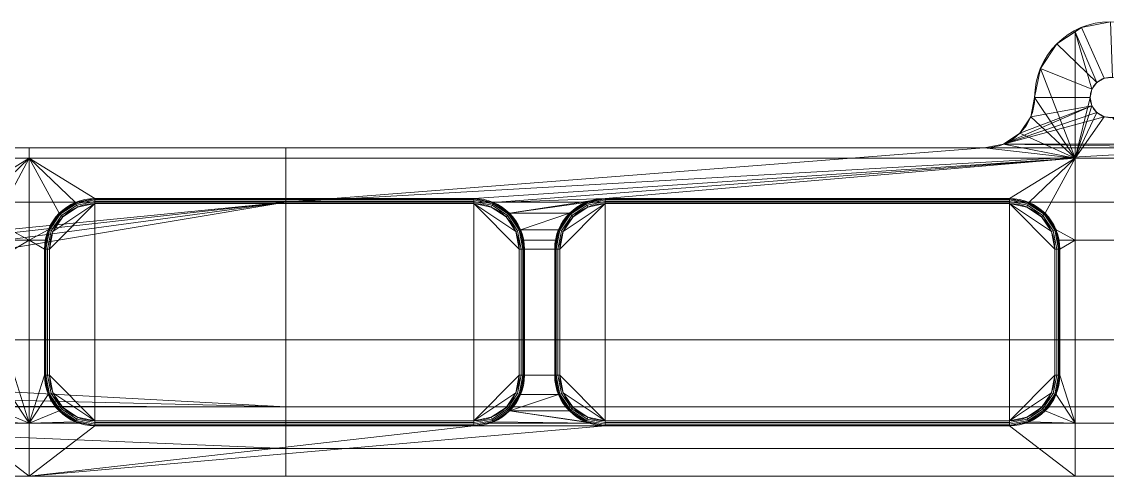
# Model space of a CAD drawing. Header units: millimetres. Extents: x 0 to 1550, y -55 to 90.
# Drawn here: x 559.5 to 774.4, y 0 to 90 of the extents above; entities that cross this region are included whole.
import ezdxf

# ---------------------------------------------------------------- set-up
doc = ezdxf.new("R2010")
doc.units = ezdxf.units.MM
doc.layers.add('1', color=7, linetype='Continuous', true_color=0xffffff)

# ---------------------------------------------------------------- blocks, each defined once
blk = doc.blocks.new('UG_SURFACE_001')
at = {"layer": '1', "color": 252, "linetype": 'Continuous', "lineweight": 18}
for points in [[(773.763955, 78.804225), (772.323489, 77.972576), (764.393389, 85.606605), (769.259751, 88.858195)], [(769.259751, 88.858195), (764.393389, 85.606605), (764.393389, 85.606605, 25), (768.000007, 88.016458, 25)], [(768.000007, 88.016458, 25), (769.259751, 88.858195, 25), (769.259751, 88.858195)], [(769.259751, 88.858195, 25), (768.000007, 88.016458, 25), (772.323489, 77.972576, 25), (773.763955, 78.804225, 25)], [(775.418103, 78.978084), (773.763955, 78.804225), (769.259751, 88.858195), (774.999976, 90.000004)], [(774.999976, 90.000004, 25), (774.999976, 90.000004), (769.259751, 88.858195), (769.259751, 88.858195, 25)], [(774.999976, 90.000004, 25), (769.259751, 88.858195, 25), (773.763955, 78.804225, 25), (775.418103, 78.978084, 25)], [(768.000007, 63.000001, 25), (768.000007, 88.016458, 25), (764.393389, 85.606605, 25), (761.141837, 80.740251, 25)], [(771.000028, 75.000003, 25), (771.345794, 76.626949, 25), (768.000007, 88.016458, 25), (768.000007, 63.000001, 25)], [(771.345794, 76.626949, 25), (772.323489, 77.972576, 25), (768.000007, 88.016458, 25)], [(761.141837, 80.740251), (764.393389, 85.606605), (772.323489, 77.972576), (771.345794, 76.626949)], [(764.393389, 85.606605, 25), (764.393389, 85.606605), (761.141837, 80.740251), (761.141837, 80.740251, 25)], [(771.345794, 76.626949), (771.000028, 75.000003), (759.99999, 75.000003), (761.141837, 80.740251)], [(761.141837, 80.740251, 25), (761.141837, 80.740251), (759.99999, 75.000003), (759.99999, 75.000003, 25)], [(761.141837, 80.740251, 25), (759.99999, 75.000003, 25), (768.000007, 63.000001, 25)], [(772.323489, 77.972576), (772.323489, 77.972576, 25), (771.345794, 76.626949, 25), (771.345794, 76.626949)], [(773.763955, 78.804225), (773.763955, 78.804225, 25), (772.323489, 77.972576, 25), (772.323489, 77.972576)], [(775.418103, 78.978084), (775.418103, 78.978084, 25), (773.763955, 78.804225, 25), (773.763955, 78.804225)], [(771.345794, 76.626949), (771.345794, 76.626949, 25), (771.000028, 75.000003, 25), (771.000028, 75.000003)], [(771.345794, 73.373057), (753.826857, 65.761201), (757.071078, 67.928933)], [(771.345794, 73.373057), (772.323489, 72.027422), (753.826857, 65.761201)], [(771.345794, 73.373057), (757.071078, 67.928933), (759.23878, 71.173169)], [(759.23878, 71.173169), (759.99999, 75.000003), (771.000028, 75.000003), (771.345794, 73.373057)], [(759.23878, 71.173169), (759.23878, 71.173169, 25), (759.99999, 75.000003, 25), (759.99999, 75.000003)], [(759.99999, 75.000003, 25), (759.23878, 71.173169, 25), (768.000007, 63.000001, 25)], [(768.000007, 63.000001, 25), (771.345794, 73.373057, 25), (771.000028, 75.000003, 25)], [(768.000007, 63.000001, 25), (772.323489, 72.027422, 25), (771.345794, 73.373057, 25)], [(771.000028, 75.000003), (771.000028, 75.000003, 25), (771.345794, 73.373057, 25), (771.345794, 73.373057)], [(771.345794, 73.373057), (771.345794, 73.373057, 25), (772.323489, 72.027422, 25), (772.323489, 72.027422)], [(753.826857, 65.761201), (772.323489, 72.027422), (773.763955, 71.195774)], [(753.826857, 65.761201), (773.763955, 71.195774), (775.418103, 71.021914), (796.173155, 65.761201)], [(757.071078, 67.928933), (757.071078, 67.928933, 25), (759.23878, 71.173169, 25), (759.23878, 71.173169)], [(759.23878, 71.173169, 25), (757.071078, 67.928933, 25), (768.000007, 63.000001, 25)], [(773.763955, 71.195774, 25), (772.323489, 72.027422, 25), (768.000007, 63.000001, 25)], [(775.418103, 71.021914, 25), (773.763955, 71.195774, 25), (768.000007, 63.000001, 25), (782.000005, 63.000001, 25)], [(772.323489, 72.027422), (772.323489, 72.027422, 25), (773.763955, 71.195774, 25), (773.763955, 71.195774)], [(773.763955, 71.195774), (773.763955, 71.195774, 25), (775.418103, 71.021914, 25), (775.418103, 71.021914)], [(753.826857, 65.761201), (753.826857, 65.761201, 25), (757.071078, 67.928933, 25), (757.071078, 67.928933)], [(768.000007, 63.000001, 25), (757.071078, 67.928933, 25), (753.826857, 65.761201, 25)], [(611.750007, 64.999998), (611.750007, 54.249998), (358.249992, 54.249998), (358.249992, 64.999998)], [(611.750007, 64.999998), (358.249992, 64.999998), (456.750005, 64.999998, 25), (560.99999, 64.999998, 25)], [(456.750005, 64.999998, 25), (456.750005, 63.000001, 25), (560.99999, 63.000001, 25), (560.99999, 64.999998, 25)], [(560.99999, 64.999998, 25), (750, 64.999998, 25), (750, 64.999998), (611.750007, 64.999998)], [(750, 64.999998, 25), (560.99999, 64.999998, 25), (560.99999, 63.000001, 25), (768.000007, 63.000001, 25)], [(611.750007, 54.249998), (611.750007, 64.999998), (750, 64.999998)], [(750, 64.999998), (800.000012, 64.999998), (611.750007, 54.249998)], [(800.000012, 64.999998), (938.250005, 64.999998), (938.250005, 54.249998), (611.750007, 54.249998)], [(800.000012, 64.999998), (750, 64.999998), (753.826857, 65.761201)], [(750, 64.999998), (750, 64.999998, 25), (753.826857, 65.761201, 25), (753.826857, 65.761201)], [(768.000007, 63.000001, 25), (753.826857, 65.761201, 25), (750, 64.999998, 25)], [(796.173155, 65.761201), (800.000012, 64.999998), (753.826857, 65.761201)], [(469.999999, 55, 25), (547.999978, 55, 25), (560.99999, 63.000001, 25), (456.750005, 63.000001, 25)], [(547.999978, 55, 25), (551.826835, 54.238796, 25), (560.99999, 63.000001, 25)], [(551.826835, 54.238796, 25), (555.071056, 52.071068, 25), (560.99999, 63.000001, 25)], [(560.99999, 46.750002, 25), (560.99999, 63.000001, 25), (555.071056, 52.071068, 25), (557.238817, 48.826836, 25)], [(768.000007, 63.000001, 25), (560.99999, 63.000001, 25), (574.000001, 55, 25), (648.999989, 55, 25)], [(560.99999, 63.000001, 25), (570.173144, 54.238796, 25), (574.000001, 55, 25)], [(560.99999, 63.000001, 25), (566.928923, 52.071068, 25), (570.173144, 54.238796, 25)], [(564.761221, 48.826836, 25), (566.928923, 52.071068, 25), (560.99999, 63.000001, 25), (560.99999, 46.750002, 25)], [(648.999989, 55, 25), (652.826846, 54.238796, 25), (768.000007, 63.000001, 25)], [(768.000007, 63.000001, 25), (652.826846, 54.238796, 25), (675.000012, 55, 25)], [(675.000012, 55, 25), (754.999995, 55, 25), (768.000007, 63.000001, 25)], [(754.999995, 55, 25), (758.826852, 54.238796, 25), (768.000007, 63.000001, 25)], [(758.826852, 54.238796, 25), (762.071073, 52.071068, 25), (768.000007, 63.000001, 25)], [(768.000007, 46.750002, 25), (768.000007, 63.000001, 25), (762.071073, 52.071068, 25), (764.238775, 48.826836, 25)], [(782.000005, 63.000001, 25), (768.000007, 63.000001, 25), (768.000007, 46.750002, 25), (782.000005, 46.750002, 25)], [(358.249992, 54.249998), (611.750007, 54.249998), (441.306591, 37.431523)], [(446.249992, 35.825316), (441.306591, 37.431523), (611.750007, 54.249998)], [(611.750007, 54.249998), (450.1127, 32.347314), (446.249992, 35.825316)], [(611.750007, 54.249998), (452.226847, 27.598897), (450.1127, 32.347314)], [(611.750007, 54.249998), (611.750007, 27.000001), (452.226847, 27.000001), (452.226847, 27.598897)], [(574.000001, 11, 15), (574.000001, 54.000001, 15), (564.999998, 45.000002, 15), (564.999998, 20, 15)], [(565.685093, 48.444152, 15), (564.999998, 45.000002, 15), (574.000001, 54.000001, 15)], [(574.000001, 54.000001, 15), (570.555866, 53.314917, 15), (567.636013, 51.36396, 15), (565.685093, 48.444152, 15)], [(566.928923, 52.071068, 25), (566.928923, 52.071068, 16.000001), (570.173144, 54.238796, 16.000001), (570.173144, 54.238796, 25)], [(570.173144, 54.238796, 16.000001), (566.928923, 52.071068, 16.000001), (566.982746, 52.017242, 15.617317), (570.202291, 54.16847, 15.617317)], [(570.202291, 54.16847, 15.617317), (566.982746, 52.017242, 15.617317), (567.136049, 51.863961, 15.292893), (570.285261, 53.968199, 15.292893)], [(570.285261, 53.968199, 15.292893), (567.136049, 51.863961, 15.292893), (567.365468, 51.634558, 15.07612), (570.409417, 53.668469, 15.07612)], [(570.173144, 54.238796, 25), (570.173144, 54.238796, 16.000001), (574.000001, 55, 16.000001), (574.000001, 55, 25)], [(574.000001, 55, 16.000001), (570.173144, 54.238796, 16.000001), (570.202291, 54.16847, 15.617317), (574.000001, 54.923881, 15.617317)], [(574.000001, 54.923881, 15.617317), (570.202291, 54.16847, 15.617317), (570.285261, 53.968199, 15.292893), (574.000001, 54.707106, 15.292893)], [(574.000001, 54.707106, 15.292893), (570.285261, 53.968199, 15.292893), (570.409417, 53.668469, 15.07612), (574.000001, 54.382682, 15.07612)], [(574.000001, 54.382682, 15.07612), (570.409417, 53.668469, 15.07612), (570.555866, 53.314917, 15), (574.000001, 54.000001, 15)], [(574.000001, 55, 16.000001), (648.999989, 55, 16.000001), (648.999989, 55, 25), (574.000001, 55, 25)], [(574.000001, 54.923881, 15.617317), (648.999989, 54.923881, 15.617317), (648.999989, 55, 16.000001), (574.000001, 55, 16.000001)], [(574.000001, 54.707106, 15.292893), (648.999989, 54.707106, 15.292893), (648.999989, 54.923881, 15.617317), (574.000001, 54.923881, 15.617317)], [(574.000001, 54.382682, 15.07612), (648.999989, 54.382682, 15.07612), (648.999989, 54.707106, 15.292893), (574.000001, 54.707106, 15.292893)], [(574.000001, 54.000001, 15), (648.999989, 54.000001, 15), (648.999989, 54.382682, 15.07612), (574.000001, 54.382682, 15.07612)], [(648.999989, 54.000001, 15), (574.000001, 54.000001, 15), (574.000001, 11, 15), (648.999989, 11, 15)], [(611.750007, 54.249998), (938.250005, 54.249998), (938.250005, 27.000001), (611.750007, 27.000001)], [(648.999989, 55, 25), (648.999989, 55, 16.000001), (652.826846, 54.238796, 16.000001), (652.826846, 54.238796, 25)], [(652.826846, 54.238796, 16.000001), (648.999989, 55, 16.000001), (648.999989, 54.923881, 15.617317), (652.797699, 54.16847, 15.617317)], [(652.797699, 54.16847, 15.617317), (648.999989, 54.923881, 15.617317), (648.999989, 54.707106, 15.292893), (652.714729, 53.968199, 15.292893)], [(652.714729, 53.968199, 15.292893), (648.999989, 54.707106, 15.292893), (648.999989, 54.382682, 15.07612), (652.590573, 53.668469, 15.07612)], [(652.590573, 53.668469, 15.07612), (648.999989, 54.382682, 15.07612), (648.999989, 54.000001, 15), (652.444124, 53.314917, 15)], [(648.999989, 54.000001, 15), (657.999992, 45.000002, 15), (657.314897, 48.444152, 15)], [(648.999989, 54.000001, 15), (648.999989, 11, 15), (657.999992, 20, 15), (657.999992, 45.000002, 15)], [(657.314897, 48.444152, 15), (655.363977, 51.36396, 15), (652.444124, 53.314917, 15), (648.999989, 54.000001, 15)], [(655.863941, 51.863961, 15.292893), (652.714729, 53.968199, 15.292893), (652.590573, 53.668469, 15.07612), (655.634582, 51.634558, 15.07612)], [(656.017244, 52.017242, 15.617317), (652.797699, 54.16847, 15.617317), (652.714729, 53.968199, 15.292893), (655.863941, 51.863961, 15.292893)], [(656.071067, 52.071068, 16.000001), (652.826846, 54.238796, 16.000001), (652.797699, 54.16847, 15.617317), (656.017244, 52.017242, 15.617317)], [(652.826846, 54.238796, 25), (656.071067, 52.071068, 25), (675.000012, 55, 25)], [(652.826846, 54.238796, 25), (652.826846, 54.238796, 16.000001), (656.071067, 52.071068, 16.000001), (656.071067, 52.071068, 25)], [(671.173155, 54.238796, 25), (675.000012, 55, 25), (656.071067, 52.071068, 25)], [(656.071067, 52.071068, 25), (667.928934, 52.071068, 25), (671.173155, 54.238796, 25)], [(675.000012, 11, 15), (675.000012, 54.000001, 15), (666.000009, 45.000002, 15), (666.000009, 20, 15)], [(666.685104, 48.444152, 15), (666.000009, 45.000002, 15), (675.000012, 54.000001, 15)], [(675.000012, 54.000001, 15), (671.555877, 53.314917, 15), (668.636024, 51.36396, 15), (666.685104, 48.444152, 15)], [(667.928934, 52.071068, 25), (667.928934, 52.071068, 16.000001), (671.173155, 54.238796, 16.000001), (671.173155, 54.238796, 25)], [(671.173155, 54.238796, 16.000001), (667.928934, 52.071068, 16.000001), (667.982757, 52.017242, 15.617317), (671.202302, 54.16847, 15.617317)], [(671.202302, 54.16847, 15.617317), (667.982757, 52.017242, 15.617317), (668.13606, 51.863961, 15.292893), (671.285272, 53.968199, 15.292893)], [(671.285272, 53.968199, 15.292893), (668.13606, 51.863961, 15.292893), (668.365419, 51.634558, 15.07612), (671.409428, 53.668469, 15.07612)], [(671.173155, 54.238796, 25), (671.173155, 54.238796, 16.000001), (675.000012, 55, 16.000001), (675.000012, 55, 25)], [(675.000012, 55, 16.000001), (671.173155, 54.238796, 16.000001), (671.202302, 54.16847, 15.617317), (675.000012, 54.923881, 15.617317)], [(675.000012, 54.923881, 15.617317), (671.202302, 54.16847, 15.617317), (671.285272, 53.968199, 15.292893), (675.000012, 54.707106, 15.292893)], [(675.000012, 54.707106, 15.292893), (671.285272, 53.968199, 15.292893), (671.409428, 53.668469, 15.07612), (675.000012, 54.382682, 15.07612)], [(675.000012, 54.382682, 15.07612), (671.409428, 53.668469, 15.07612), (671.555877, 53.314917, 15), (675.000012, 54.000001, 15)], [(675.000012, 55, 16.000001), (754.999995, 55, 16.000001), (754.999995, 55, 25), (675.000012, 55, 25)], [(675.000012, 54.923881, 15.617317), (754.999995, 54.923881, 15.617317), (754.999995, 55, 16.000001), (675.000012, 55, 16.000001)], [(675.000012, 54.707106, 15.292893), (754.999995, 54.707106, 15.292893), (754.999995, 54.923881, 15.617317), (675.000012, 54.923881, 15.617317)], [(675.000012, 54.382682, 15.07612), (754.999995, 54.382682, 15.07612), (754.999995, 54.707106, 15.292893), (675.000012, 54.707106, 15.292893)], [(675.000012, 54.000001, 15), (754.999995, 54.000001, 15), (754.999995, 54.382682, 15.07612), (675.000012, 54.382682, 15.07612)], [(754.999995, 54.000001, 15), (675.000012, 54.000001, 15), (675.000012, 11, 15), (754.999995, 11, 15)], [(754.999995, 55, 25), (754.999995, 55, 16.000001), (758.826852, 54.238796, 16.000001), (758.826852, 54.238796, 25)], [(758.826852, 54.238796, 16.000001), (754.999995, 55, 16.000001), (754.999995, 54.923881, 15.617317), (758.797705, 54.16847, 15.617317)], [(758.797705, 54.16847, 15.617317), (754.999995, 54.923881, 15.617317), (754.999995, 54.707106, 15.292893), (758.714736, 53.968199, 15.292893)], [(758.714736, 53.968199, 15.292893), (754.999995, 54.707106, 15.292893), (754.999995, 54.382682, 15.07612), (758.590579, 53.668469, 15.07612)], [(758.590579, 53.668469, 15.07612), (754.999995, 54.382682, 15.07612), (754.999995, 54.000001, 15), (758.44413, 53.314917, 15)], [(754.999995, 54.000001, 15), (763.999999, 45.000002, 15), (763.314903, 48.444152, 15)], [(754.999995, 54.000001, 15), (754.999995, 11, 15), (763.999999, 20, 15), (763.999999, 45.000002, 15)], [(763.314903, 48.444152, 15), (761.363983, 51.36396, 15), (758.44413, 53.314917, 15), (754.999995, 54.000001, 15)], [(761.863947, 51.863961, 15.292893), (758.714736, 53.968199, 15.292893), (758.590579, 53.668469, 15.07612), (761.634588, 51.634558, 15.07612)], [(762.01725, 52.017242, 15.617317), (758.797705, 54.16847, 15.617317), (758.714736, 53.968199, 15.292893), (761.863947, 51.863961, 15.292893)], [(762.071073, 52.071068, 16.000001), (758.826852, 54.238796, 16.000001), (758.797705, 54.16847, 15.617317), (762.01725, 52.017242, 15.617317)], [(758.826852, 54.238796, 25), (758.826852, 54.238796, 16.000001), (762.071073, 52.071068, 16.000001), (762.071073, 52.071068, 25)], [(564.761221, 48.826836, 25), (564.761221, 48.826836, 16.000001), (566.928923, 52.071068, 16.000001), (566.928923, 52.071068, 25)], [(566.928923, 52.071068, 16.000001), (564.761221, 48.826836, 16.000001), (564.831555, 48.797704, 15.617317), (566.982746, 52.017242, 15.617317)], [(566.982746, 52.017242, 15.617317), (564.831555, 48.797704, 15.617317), (565.031826, 48.71475, 15.292893), (567.136049, 51.863961, 15.292893)], [(567.136049, 51.863961, 15.292893), (565.031826, 48.71475, 15.292893), (565.331519, 48.590597, 15.07612), (567.365468, 51.634558, 15.07612)], [(567.365468, 51.634558, 15.07612), (565.331519, 48.590597, 15.07612), (565.685093, 48.444152, 15), (567.636013, 51.36396, 15)], [(570.409417, 53.668469, 15.07612), (567.365468, 51.634558, 15.07612), (567.636013, 51.36396, 15), (570.555866, 53.314917, 15)], [(655.634582, 51.634558, 15.07612), (652.590573, 53.668469, 15.07612), (652.444124, 53.314917, 15), (655.363977, 51.36396, 15)], [(657.668471, 48.590597, 15.07612), (655.634582, 51.634558, 15.07612), (655.363977, 51.36396, 15), (657.314897, 48.444152, 15)], [(657.968223, 48.71475, 15.292893), (655.863941, 51.863961, 15.292893), (655.634582, 51.634558, 15.07612), (657.668471, 48.590597, 15.07612)], [(658.168495, 48.797704, 15.617317), (656.017244, 52.017242, 15.617317), (655.863941, 51.863961, 15.292893), (657.968223, 48.71475, 15.292893)], [(658.238769, 48.826836, 16.000001), (656.071067, 52.071068, 16.000001), (656.017244, 52.017242, 15.617317), (658.168495, 48.797704, 15.617317)], [(667.928934, 52.071068, 25), (656.071067, 52.071068, 25), (658.238769, 48.826836, 25)], [(656.071067, 52.071068, 25), (656.071067, 52.071068, 16.000001), (658.238769, 48.826836, 16.000001), (658.238769, 48.826836, 25)], [(665.761232, 48.826836, 25), (667.928934, 52.071068, 25), (658.238769, 48.826836, 25)], [(665.761232, 48.826836, 25), (665.761232, 48.826836, 16.000001), (667.928934, 52.071068, 16.000001), (667.928934, 52.071068, 25)], [(667.928934, 52.071068, 16.000001), (665.761232, 48.826836, 16.000001), (665.831506, 48.797704, 15.617317), (667.982757, 52.017242, 15.617317)], [(667.982757, 52.017242, 15.617317), (665.831506, 48.797704, 15.617317), (666.031778, 48.71475, 15.292893), (668.13606, 51.863961, 15.292893)], [(668.13606, 51.863961, 15.292893), (666.031778, 48.71475, 15.292893), (666.33153, 48.590597, 15.07612), (668.365419, 51.634558, 15.07612)], [(668.365419, 51.634558, 15.07612), (666.33153, 48.590597, 15.07612), (666.685104, 48.444152, 15), (668.636024, 51.36396, 15)], [(671.409428, 53.668469, 15.07612), (668.365419, 51.634558, 15.07612), (668.636024, 51.36396, 15), (671.555877, 53.314917, 15)], [(761.634588, 51.634558, 15.07612), (758.590579, 53.668469, 15.07612), (758.44413, 53.314917, 15), (761.363983, 51.36396, 15)], [(763.668478, 48.590597, 15.07612), (761.634588, 51.634558, 15.07612), (761.363983, 51.36396, 15), (763.314903, 48.444152, 15)], [(763.96817, 48.71475, 15.292893), (761.863947, 51.863961, 15.292893), (761.634588, 51.634558, 15.07612), (763.668478, 48.590597, 15.07612)], [(764.168441, 48.797704, 15.617317), (762.01725, 52.017242, 15.617317), (761.863947, 51.863961, 15.292893), (763.96817, 48.71475, 15.292893)], [(764.238775, 48.826836, 16.000001), (762.071073, 52.071068, 16.000001), (762.01725, 52.017242, 15.617317), (764.168441, 48.797704, 15.617317)], [(762.071073, 52.071068, 25), (762.071073, 52.071068, 16.000001), (764.238775, 48.826836, 16.000001), (764.238775, 48.826836, 25)], [(557.238817, 48.826836, 25), (557.651877, 46.750002, 25), (560.99999, 46.750002, 25)], [(560.99999, 46.750002, 25), (564.348102, 46.750002, 25), (564.761221, 48.826836, 25)], [(564.00001, 45.000002, 16.000001), (564.761221, 48.826836, 16.000001), (564.761221, 48.826836, 25), (564.348102, 46.750002, 25)], [(564.761221, 48.826836, 16.000001), (564.00001, 45.000002, 16.000001), (564.076126, 45.000002, 15.617317), (564.831555, 48.797704, 15.617317)], [(564.831555, 48.797704, 15.617317), (564.076126, 45.000002, 15.617317), (564.292908, 45.000002, 15.292893), (565.031826, 48.71475, 15.292893)], [(565.031826, 48.71475, 15.292893), (564.292908, 45.000002, 15.292893), (564.617336, 45.000002, 15.07612), (565.331519, 48.590597, 15.07612)], [(565.331519, 48.590597, 15.07612), (564.617336, 45.000002, 15.07612), (564.999998, 45.000002, 15), (565.685093, 48.444152, 15)], [(658.382654, 45.000002, 15.07612), (657.668471, 48.590597, 15.07612), (657.314897, 48.444152, 15), (657.999992, 45.000002, 15)], [(658.707082, 45.000002, 15.292893), (657.968223, 48.71475, 15.292893), (657.668471, 48.590597, 15.07612), (658.382654, 45.000002, 15.07612)], [(658.923864, 45.000002, 15.617317), (658.168495, 48.797704, 15.617317), (657.968223, 48.71475, 15.292893), (658.707082, 45.000002, 15.292893)], [(658.999979, 45.000002, 16.000001), (658.238769, 48.826836, 16.000001), (658.168495, 48.797704, 15.617317), (658.923864, 45.000002, 15.617317)], [(658.238769, 48.826836, 25), (658.651888, 46.750002, 25), (665.348113, 46.750002, 25), (665.761232, 48.826836, 25)], [(658.651888, 46.750002, 25), (658.238769, 48.826836, 25), (658.238769, 48.826836, 16.000001), (658.999979, 45.000002, 16.000001)], [(665.000021, 45.000002, 16.000001), (665.761232, 48.826836, 16.000001), (665.761232, 48.826836, 25), (665.348113, 46.750002, 25)], [(665.761232, 48.826836, 16.000001), (665.000021, 45.000002, 16.000001), (665.076137, 45.000002, 15.617317), (665.831506, 48.797704, 15.617317)], [(665.831506, 48.797704, 15.617317), (665.076137, 45.000002, 15.617317), (665.292919, 45.000002, 15.292893), (666.031778, 48.71475, 15.292893)], [(666.031778, 48.71475, 15.292893), (665.292919, 45.000002, 15.292893), (665.617287, 45.000002, 15.07612), (666.33153, 48.590597, 15.07612)], [(666.33153, 48.590597, 15.07612), (665.617287, 45.000002, 15.07612), (666.000009, 45.000002, 15), (666.685104, 48.444152, 15)], [(764.38266, 45.000002, 15.07612), (763.668478, 48.590597, 15.07612), (763.314903, 48.444152, 15), (763.999999, 45.000002, 15)], [(764.707088, 45.000002, 15.292893), (763.96817, 48.71475, 15.292893), (763.668478, 48.590597, 15.07612), (764.38266, 45.000002, 15.07612)], [(764.923871, 45.000002, 15.617317), (764.168441, 48.797704, 15.617317), (763.96817, 48.71475, 15.292893), (764.707088, 45.000002, 15.292893)], [(764.999986, 45.000002, 16.000001), (764.238775, 48.826836, 16.000001), (764.168441, 48.797704, 15.617317), (764.923871, 45.000002, 15.617317)], [(764.238775, 48.826836, 25), (764.651895, 46.750002, 25), (768.000007, 46.750002, 25)], [(764.651895, 46.750002, 25), (764.238775, 48.826836, 25), (764.238775, 48.826836, 16.000001), (764.999986, 45.000002, 16.000001)], [(560.99999, 46.750002, 25), (557.651877, 46.750002, 25), (558.000028, 45.000002, 25)], [(560.99999, 10.5, 25), (560.99999, 46.750002, 25), (558.000028, 45.000002, 25), (558.000028, 20, 25)], [(564.00001, 20, 25), (564.00001, 45.000002, 25), (560.99999, 46.750002, 25), (560.99999, 10.5, 25)], [(564.00001, 45.000002, 25), (564.348102, 46.750002, 25), (560.99999, 46.750002, 25)], [(564.348102, 46.750002, 25), (564.00001, 45.000002, 25), (564.00001, 45.000002, 16.000001)], [(665.000021, 45.000002, 25), (665.348113, 46.750002, 25), (658.651888, 46.750002, 25), (658.999979, 45.000002, 25)], [(658.999979, 45.000002, 16.000001), (658.999979, 45.000002, 25), (658.651888, 46.750002, 25)], [(665.348113, 46.750002, 25), (665.000021, 45.000002, 25), (665.000021, 45.000002, 16.000001)], [(768.000007, 46.750002, 25), (764.651895, 46.750002, 25), (764.999986, 45.000002, 25)], [(764.999986, 45.000002, 16.000001), (764.999986, 45.000002, 25), (764.651895, 46.750002, 25)], [(768.000007, 10.5, 25), (768.000007, 46.750002, 25), (764.999986, 45.000002, 25), (764.999986, 20, 25)], [(782.000005, 46.750002, 25), (768.000007, 46.750002, 25), (768.000007, 10.5, 25), (782.000005, 10.5, 25)], [(564.00001, 20, 16.000001), (564.00001, 45.000002, 16.000001), (564.00001, 45.000002, 25), (564.00001, 20, 25)], [(564.00001, 45.000002, 16.000001), (564.00001, 20, 16.000001), (564.076126, 20, 15.617317), (564.076126, 45.000002, 15.617317)], [(564.076126, 45.000002, 15.617317), (564.076126, 20, 15.617317), (564.292908, 20, 15.292893), (564.292908, 45.000002, 15.292893)], [(564.292908, 45.000002, 15.292893), (564.292908, 20, 15.292893), (564.617336, 20, 15.07612), (564.617336, 45.000002, 15.07612)], [(564.617336, 45.000002, 15.07612), (564.617336, 20, 15.07612), (564.999998, 20, 15), (564.999998, 45.000002, 15)], [(657.999992, 45.000002, 15), (657.999992, 20, 15), (658.382654, 20, 15.07612), (658.382654, 45.000002, 15.07612)], [(658.382654, 45.000002, 15.07612), (658.382654, 20, 15.07612), (658.707082, 20, 15.292893), (658.707082, 45.000002, 15.292893)], [(658.707082, 45.000002, 15.292893), (658.707082, 20, 15.292893), (658.923864, 20, 15.617317), (658.923864, 45.000002, 15.617317)], [(658.923864, 45.000002, 15.617317), (658.923864, 20, 15.617317), (658.999979, 20, 16.000001), (658.999979, 45.000002, 16.000001)], [(665.000021, 20, 25), (665.000021, 45.000002, 25), (658.999979, 45.000002, 25), (658.999979, 20, 25)], [(658.999979, 45.000002, 16.000001), (658.999979, 20, 16.000001), (658.999979, 20, 25), (658.999979, 45.000002, 25)], [(665.000021, 20, 16.000001), (665.000021, 45.000002, 16.000001), (665.000021, 45.000002, 25), (665.000021, 20, 25)], [(665.000021, 45.000002, 16.000001), (665.000021, 20, 16.000001), (665.076137, 20, 15.617317), (665.076137, 45.000002, 15.617317)], [(665.076137, 45.000002, 15.617317), (665.076137, 20, 15.617317), (665.292919, 20, 15.292893), (665.292919, 45.000002, 15.292893)], [(665.292919, 45.000002, 15.292893), (665.292919, 20, 15.292893), (665.617287, 20, 15.07612), (665.617287, 45.000002, 15.07612)], [(665.617287, 45.000002, 15.07612), (665.617287, 20, 15.07612), (666.000009, 20, 15), (666.000009, 45.000002, 15)], [(763.999999, 45.000002, 15), (763.999999, 20, 15), (764.38266, 20, 15.07612), (764.38266, 45.000002, 15.07612)], [(764.38266, 45.000002, 15.07612), (764.38266, 20, 15.07612), (764.707088, 20, 15.292893), (764.707088, 45.000002, 15.292893)], [(764.707088, 45.000002, 15.292893), (764.707088, 20, 15.292893), (764.923871, 20, 15.617317), (764.923871, 45.000002, 15.617317)], [(764.923871, 45.000002, 15.617317), (764.923871, 20, 15.617317), (764.999986, 20, 16.000001), (764.999986, 45.000002, 16.000001)], [(764.999986, 45.000002, 16.000001), (764.999986, 20, 16.000001), (764.999986, 20, 25), (764.999986, 45.000002, 25)], [(452.226847, 22.401104), (452.226847, 27.000001), (611.750007, 27.000001), (611.750007, 13.75)], [(611.750007, 27.000001), (938.250005, 27.000001), (938.250005, 13.75), (611.750007, 13.75)], [(611.750007, 13.75), (450.1127, 17.652685), (452.226847, 22.401104)], [(558.000028, 20, 25), (557.238817, 16.173165, 25), (560.99999, 10.5, 25)], [(560.99999, 10.5, 25), (564.761221, 16.173165, 25), (564.00001, 20, 25)], [(564.761221, 16.173165, 25), (564.761221, 16.173165, 16.000001), (564.00001, 20, 16.000001), (564.00001, 20, 25)], [(564.00001, 20, 16.000001), (564.761221, 16.173165, 16.000001), (564.831555, 16.202295, 15.617317), (564.076126, 20, 15.617317)], [(564.076126, 20, 15.617317), (564.831555, 16.202295, 15.617317), (565.031826, 16.285252, 15.292893), (564.292908, 20, 15.292893)], [(564.292908, 20, 15.292893), (565.031826, 16.285252, 15.292893), (565.331519, 16.409403, 15.07612), (564.617336, 20, 15.07612)], [(564.617336, 20, 15.07612), (565.331519, 16.409403, 15.07612), (565.685093, 16.555849, 15), (564.999998, 20, 15)], [(574.000001, 11, 15), (564.999998, 20, 15), (565.685093, 16.555849, 15)], [(657.314897, 16.555849, 15), (657.999992, 20, 15), (648.999989, 11, 15)], [(657.668471, 16.409403, 15.07612), (658.382654, 20, 15.07612), (657.999992, 20, 15), (657.314897, 16.555849, 15)], [(657.968223, 16.285252, 15.292893), (658.707082, 20, 15.292893), (658.382654, 20, 15.07612), (657.668471, 16.409403, 15.07612)], [(658.168495, 16.202295, 15.617317), (658.923864, 20, 15.617317), (658.707082, 20, 15.292893), (657.968223, 16.285252, 15.292893)], [(658.238769, 16.173165, 16.000001), (658.999979, 20, 16.000001), (658.923864, 20, 15.617317), (658.168495, 16.202295, 15.617317)], [(658.999979, 20, 25), (658.238769, 16.173165, 25), (665.761232, 16.173165, 25), (665.000021, 20, 25)], [(658.999979, 20, 25), (658.999979, 20, 16.000001), (658.238769, 16.173165, 16.000001), (658.238769, 16.173165, 25)], [(665.761232, 16.173165, 25), (665.761232, 16.173165, 16.000001), (665.000021, 20, 16.000001), (665.000021, 20, 25)], [(665.000021, 20, 16.000001), (665.761232, 16.173165, 16.000001), (665.831506, 16.202295, 15.617317), (665.076137, 20, 15.617317)], [(665.076137, 20, 15.617317), (665.831506, 16.202295, 15.617317), (666.031778, 16.285252, 15.292893), (665.292919, 20, 15.292893)], [(665.292919, 20, 15.292893), (666.031778, 16.285252, 15.292893), (666.33153, 16.409403, 15.07612), (665.617287, 20, 15.07612)], [(665.617287, 20, 15.07612), (666.33153, 16.409403, 15.07612), (666.685104, 16.555849, 15), (666.000009, 20, 15)], [(675.000012, 11, 15), (666.000009, 20, 15), (666.685104, 16.555849, 15)], [(763.314903, 16.555849, 15), (763.999999, 20, 15), (754.999995, 11, 15)], [(763.668478, 16.409403, 15.07612), (764.38266, 20, 15.07612), (763.999999, 20, 15), (763.314903, 16.555849, 15)], [(763.96817, 16.285252, 15.292893), (764.707088, 20, 15.292893), (764.38266, 20, 15.07612), (763.668478, 16.409403, 15.07612)], [(764.168441, 16.202295, 15.617317), (764.923871, 20, 15.617317), (764.707088, 20, 15.292893), (763.96817, 16.285252, 15.292893)], [(764.238775, 16.173165, 16.000001), (764.999986, 20, 16.000001), (764.923871, 20, 15.617317), (764.168441, 16.202295, 15.617317)], [(764.999986, 20, 25), (764.238775, 16.173165, 25), (768.000007, 10.5, 25)], [(764.999986, 20, 25), (764.999986, 20, 16.000001), (764.238775, 16.173165, 16.000001), (764.238775, 16.173165, 25)], [(446.249992, 14.174682), (450.1127, 17.652685), (611.750007, 13.75)], [(557.238817, 16.173165, 25), (555.071056, 12.928932, 25), (560.99999, 10.5, 25)], [(560.99999, 10.5, 25), (566.928923, 12.928932, 25), (564.761221, 16.173165, 25)], [(564.761221, 16.173165, 16.000001), (566.928923, 12.928932, 16.000001), (566.982746, 12.982758, 15.617317), (564.831555, 16.202295, 15.617317)], [(566.928923, 12.928932, 25), (566.928923, 12.928932, 16.000001), (564.761221, 16.173165, 16.000001), (564.761221, 16.173165, 25)], [(564.831555, 16.202295, 15.617317), (566.982746, 12.982758, 15.617317), (567.136049, 13.136039, 15.292893), (565.031826, 16.285252, 15.292893)], [(565.031826, 16.285252, 15.292893), (567.136049, 13.136039, 15.292893), (567.365468, 13.365441, 15.07612), (565.331519, 16.409403, 15.07612)], [(565.331519, 16.409403, 15.07612), (567.365468, 13.365441, 15.07612), (567.636013, 13.636039, 15), (565.685093, 16.555849, 15)], [(565.685093, 16.555849, 15), (567.636013, 13.636039, 15), (570.555866, 11.685085, 15), (574.000001, 11, 15)], [(648.999989, 11, 15), (652.444124, 11.685085, 15), (655.363977, 13.636039, 15), (657.314897, 16.555849, 15)], [(655.634582, 13.365441, 15.07612), (657.668471, 16.409403, 15.07612), (657.314897, 16.555849, 15), (655.363977, 13.636039, 15)], [(655.863941, 13.136039, 15.292893), (657.968223, 16.285252, 15.292893), (657.668471, 16.409403, 15.07612), (655.634582, 13.365441, 15.07612)], [(656.017244, 12.982758, 15.617317), (658.168495, 16.202295, 15.617317), (657.968223, 16.285252, 15.292893), (655.863941, 13.136039, 15.292893)], [(656.071067, 12.928932, 16.000001), (658.238769, 16.173165, 16.000001), (658.168495, 16.202295, 15.617317), (656.017244, 12.982758, 15.617317)], [(656.071067, 12.928932, 25), (667.928934, 12.928932, 25), (665.761232, 16.173165, 25)], [(658.238769, 16.173165, 25), (656.071067, 12.928932, 25), (665.761232, 16.173165, 25)], [(658.238769, 16.173165, 25), (658.238769, 16.173165, 16.000001), (656.071067, 12.928932, 16.000001), (656.071067, 12.928932, 25)], [(665.761232, 16.173165, 16.000001), (667.928934, 12.928932, 16.000001), (667.982757, 12.982758, 15.617317), (665.831506, 16.202295, 15.617317)], [(667.928934, 12.928932, 25), (667.928934, 12.928932, 16.000001), (665.761232, 16.173165, 16.000001), (665.761232, 16.173165, 25)], [(665.831506, 16.202295, 15.617317), (667.982757, 12.982758, 15.617317), (668.13606, 13.136039, 15.292893), (666.031778, 16.285252, 15.292893)], [(666.031778, 16.285252, 15.292893), (668.13606, 13.136039, 15.292893), (668.365419, 13.365441, 15.07612), (666.33153, 16.409403, 15.07612)], [(666.33153, 16.409403, 15.07612), (668.365419, 13.365441, 15.07612), (668.636024, 13.636039, 15), (666.685104, 16.555849, 15)], [(666.685104, 16.555849, 15), (668.636024, 13.636039, 15), (671.555877, 11.685085, 15), (675.000012, 11, 15)], [(754.999995, 11, 15), (758.44413, 11.685085, 15), (761.363983, 13.636039, 15), (763.314903, 16.555849, 15)], [(761.634588, 13.365441, 15.07612), (763.668478, 16.409403, 15.07612), (763.314903, 16.555849, 15), (761.363983, 13.636039, 15)], [(761.863947, 13.136039, 15.292893), (763.96817, 16.285252, 15.292893), (763.668478, 16.409403, 15.07612), (761.634588, 13.365441, 15.07612)], [(762.01725, 12.982758, 15.617317), (764.168441, 16.202295, 15.617317), (763.96817, 16.285252, 15.292893), (761.863947, 13.136039, 15.292893)], [(762.071073, 12.928932, 16.000001), (764.238775, 16.173165, 16.000001), (764.168441, 16.202295, 15.617317), (762.01725, 12.982758, 15.617317)], [(764.238775, 16.173165, 25), (762.071073, 12.928932, 25), (768.000007, 10.5, 25)], [(764.238775, 16.173165, 25), (764.238775, 16.173165, 16.000001), (762.071073, 12.928932, 16.000001), (762.071073, 12.928932, 25)], [(441.306591, 12.568477), (444.942951, 13.75), (611.750007, 13.75), (611.750007, 5.5)], [(611.750007, 13.75), (444.942951, 13.75), (446.249992, 14.174682)], [(560.99999, 10.5, 25), (555.071056, 12.928932, 25), (551.826835, 10.761205, 25)], [(570.173144, 10.761205, 25), (566.928923, 12.928932, 25), (560.99999, 10.5, 25)], [(566.928923, 12.928932, 16.000001), (570.173144, 10.761205, 16.000001), (570.202291, 10.831531, 15.617317), (566.982746, 12.982758, 15.617317)], [(570.173144, 10.761205, 25), (570.173144, 10.761205, 16.000001), (566.928923, 12.928932, 16.000001), (566.928923, 12.928932, 25)], [(566.982746, 12.982758, 15.617317), (570.202291, 10.831531, 15.617317), (570.285261, 11.031803, 15.292893), (567.136049, 13.136039, 15.292893)], [(567.136049, 13.136039, 15.292893), (570.285261, 11.031803, 15.292893), (570.409417, 11.331531, 15.07612), (567.365468, 13.365441, 15.07612)], [(567.365468, 13.365441, 15.07612), (570.409417, 11.331531, 15.07612), (570.555866, 11.685085, 15), (567.636013, 13.636039, 15)], [(611.750007, 13.75), (938.250005, 13.75), (938.250005, 5.5), (611.750007, 5.5)], [(652.590573, 11.331531, 15.07612), (655.634582, 13.365441, 15.07612), (655.363977, 13.636039, 15), (652.444124, 11.685085, 15)], [(652.714729, 11.031803, 15.292893), (655.863941, 13.136039, 15.292893), (655.634582, 13.365441, 15.07612), (652.590573, 11.331531, 15.07612)], [(652.797699, 10.831531, 15.617317), (656.017244, 12.982758, 15.617317), (655.863941, 13.136039, 15.292893), (652.714729, 11.031803, 15.292893)], [(652.826846, 10.761205, 16.000001), (656.071067, 12.928932, 16.000001), (656.017244, 12.982758, 15.617317), (652.797699, 10.831531, 15.617317)], [(672.486305, 10.5, 25), (656.071067, 12.928932, 25), (652.826846, 10.761205, 25)], [(656.071067, 12.928932, 25), (656.071067, 12.928932, 16.000001), (652.826846, 10.761205, 16.000001), (652.826846, 10.761205, 25)], [(656.071067, 12.928932, 25), (672.486305, 10.5, 25), (671.173155, 10.761205, 25)], [(671.173155, 10.761205, 25), (667.928934, 12.928932, 25), (656.071067, 12.928932, 25)], [(667.928934, 12.928932, 16.000001), (671.173155, 10.761205, 16.000001), (671.202302, 10.831531, 15.617317), (667.982757, 12.982758, 15.617317)], [(671.173155, 10.761205, 25), (671.173155, 10.761205, 16.000001), (667.928934, 12.928932, 16.000001), (667.928934, 12.928932, 25)], [(667.982757, 12.982758, 15.617317), (671.202302, 10.831531, 15.617317), (671.285272, 11.031803, 15.292893), (668.13606, 13.136039, 15.292893)], [(668.13606, 13.136039, 15.292893), (671.285272, 11.031803, 15.292893), (671.409428, 11.331531, 15.07612), (668.365419, 13.365441, 15.07612)], [(668.365419, 13.365441, 15.07612), (671.409428, 11.331531, 15.07612), (671.555877, 11.685085, 15), (668.636024, 13.636039, 15)], [(758.590579, 11.331531, 15.07612), (761.634588, 13.365441, 15.07612), (761.363983, 13.636039, 15), (758.44413, 11.685085, 15)], [(758.714736, 11.031803, 15.292893), (761.863947, 13.136039, 15.292893), (761.634588, 13.365441, 15.07612), (758.590579, 11.331531, 15.07612)], [(758.797705, 10.831531, 15.617317), (762.01725, 12.982758, 15.617317), (761.863947, 13.136039, 15.292893), (758.714736, 11.031803, 15.292893)], [(758.826852, 10.761205, 16.000001), (762.071073, 12.928932, 16.000001), (762.01725, 12.982758, 15.617317), (758.797705, 10.831531, 15.617317)], [(768.000007, 10.5, 25), (762.071073, 12.928932, 25), (758.826852, 10.761205, 25)], [(762.071073, 12.928932, 25), (762.071073, 12.928932, 16.000001), (758.826852, 10.761205, 16.000001), (758.826852, 10.761205, 25)], [(441.306591, 12.568477), (611.750007, 5.5), (358.249992, 5.5)], [(551.826835, 10.761205, 25), (550.513685, 10.5, 25), (560.99999, 10.5, 25)], [(560.99999, 10.5, 25), (571.486354, 10.5, 25), (570.173144, 10.761205, 25)], [(570.173144, 10.761205, 16.000001), (574.000001, 10, 16.000001), (574.000001, 10.07612, 15.617317), (570.202291, 10.831531, 15.617317)], [(570.173144, 10.761205, 16.000001), (570.173144, 10.761205, 25), (571.486354, 10.5, 25)], [(571.486354, 10.5, 25), (574.000001, 10, 25), (574.000001, 10, 16.000001), (570.173144, 10.761205, 16.000001)], [(570.202291, 10.831531, 15.617317), (574.000001, 10.07612, 15.617317), (574.000001, 10.292893, 15.292893), (570.285261, 11.031803, 15.292893)], [(570.285261, 11.031803, 15.292893), (574.000001, 10.292893, 15.292893), (574.000001, 10.617317, 15.07612), (570.409417, 11.331531, 15.07612)], [(570.409417, 11.331531, 15.07612), (574.000001, 10.617317, 15.07612), (574.000001, 11, 15), (570.555866, 11.685085, 15)], [(574.000001, 10.617317, 15.07612), (648.999989, 10.617317, 15.07612), (648.999989, 11, 15), (574.000001, 11, 15)], [(648.999989, 10.617317, 15.07612), (652.590573, 11.331531, 15.07612), (652.444124, 11.685085, 15), (648.999989, 11, 15)], [(648.999989, 10.292893, 15.292893), (652.714729, 11.031803, 15.292893), (652.590573, 11.331531, 15.07612), (648.999989, 10.617317, 15.07612)], [(648.999989, 10.07612, 15.617317), (652.797699, 10.831531, 15.617317), (652.714729, 11.031803, 15.292893), (648.999989, 10.292893, 15.292893)], [(648.999989, 10, 16.000001), (652.826846, 10.761205, 16.000001), (652.797699, 10.831531, 15.617317), (648.999989, 10.07612, 15.617317)], [(652.826846, 10.761205, 16.000001), (648.999989, 10, 16.000001), (648.999989, 10, 25), (651.513696, 10.5, 25)], [(652.826846, 10.761205, 25), (651.513696, 10.5, 25), (672.486305, 10.5, 25)], [(651.513696, 10.5, 25), (652.826846, 10.761205, 25), (652.826846, 10.761205, 16.000001)], [(671.173155, 10.761205, 16.000001), (675.000012, 10, 16.000001), (675.000012, 10.07612, 15.617317), (671.202302, 10.831531, 15.617317)], [(671.173155, 10.761205, 16.000001), (671.173155, 10.761205, 25), (672.486305, 10.5, 25)], [(672.486305, 10.5, 25), (675.000012, 10, 25), (675.000012, 10, 16.000001), (671.173155, 10.761205, 16.000001)], [(671.202302, 10.831531, 15.617317), (675.000012, 10.07612, 15.617317), (675.000012, 10.292893, 15.292893), (671.285272, 11.031803, 15.292893)], [(671.285272, 11.031803, 15.292893), (675.000012, 10.292893, 15.292893), (675.000012, 10.617317, 15.07612), (671.409428, 11.331531, 15.07612)], [(671.409428, 11.331531, 15.07612), (675.000012, 10.617317, 15.07612), (675.000012, 11, 15), (671.555877, 11.685085, 15)], [(675.000012, 10.617317, 15.07612), (754.999995, 10.617317, 15.07612), (754.999995, 11, 15), (675.000012, 11, 15)], [(754.999995, 10.617317, 15.07612), (758.590579, 11.331531, 15.07612), (758.44413, 11.685085, 15), (754.999995, 11, 15)], [(754.999995, 10.292893, 15.292893), (758.714736, 11.031803, 15.292893), (758.590579, 11.331531, 15.07612), (754.999995, 10.617317, 15.07612)], [(754.999995, 10.07612, 15.617317), (758.797705, 10.831531, 15.617317), (758.714736, 11.031803, 15.292893), (754.999995, 10.292893, 15.292893)], [(754.999995, 10, 16.000001), (758.826852, 10.761205, 16.000001), (758.797705, 10.831531, 15.617317), (754.999995, 10.07612, 15.617317)], [(758.826852, 10.761205, 16.000001), (754.999995, 10, 16.000001), (754.999995, 10, 25), (757.513642, 10.5, 25)], [(758.826852, 10.761205, 25), (757.513642, 10.5, 25), (768.000007, 10.5, 25)], [(757.513642, 10.5, 25), (758.826852, 10.761205, 25), (758.826852, 10.761205, 16.000001)], [(456.750005, 0, 25), (560.99999, 0, 25), (547.999978, 10, 25), (469.999999, 10, 25)], [(560.99999, 0, 25), (560.99999, 10.5, 25), (550.513685, 10.5, 25), (547.999978, 10, 25)], [(574.000001, 10, 25), (571.486354, 10.5, 25), (560.99999, 10.5, 25), (560.99999, 0, 25)], [(560.99999, 0, 25), (675.000012, 10, 25), (648.999989, 10, 25)], [(754.999995, 10, 25), (675.000012, 10, 25), (560.99999, 0, 25), (768.000007, 0, 25)], [(648.999989, 10, 25), (574.000001, 10, 25), (560.99999, 0, 25)], [(574.000001, 10.292893, 15.292893), (648.999989, 10.292893, 15.292893), (648.999989, 10.617317, 15.07612), (574.000001, 10.617317, 15.07612)], [(574.000001, 10.07612, 15.617317), (648.999989, 10.07612, 15.617317), (648.999989, 10.292893, 15.292893), (574.000001, 10.292893, 15.292893)], [(574.000001, 10, 16.000001), (648.999989, 10, 16.000001), (648.999989, 10.07612, 15.617317), (574.000001, 10.07612, 15.617317)], [(648.999989, 10, 16.000001), (574.000001, 10, 16.000001), (574.000001, 10, 25), (648.999989, 10, 25)], [(675.000012, 10, 25), (672.486305, 10.5, 25), (651.513696, 10.5, 25), (648.999989, 10, 25)], [(675.000012, 10.292893, 15.292893), (754.999995, 10.292893, 15.292893), (754.999995, 10.617317, 15.07612), (675.000012, 10.617317, 15.07612)], [(675.000012, 10.07612, 15.617317), (754.999995, 10.07612, 15.617317), (754.999995, 10.292893, 15.292893), (675.000012, 10.292893, 15.292893)], [(675.000012, 10, 16.000001), (754.999995, 10, 16.000001), (754.999995, 10.07612, 15.617317), (675.000012, 10.07612, 15.617317)], [(754.999995, 10, 16.000001), (675.000012, 10, 16.000001), (675.000012, 10, 25), (754.999995, 10, 25)], [(768.000007, 0, 25), (768.000007, 10.5, 25), (757.513642, 10.5, 25), (754.999995, 10, 25)], [(782.000005, 10.5, 25), (768.000007, 10.5, 25), (768.000007, 0, 25), (782.000005, 0, 25)], [(358.249992, 5.5), (611.750007, 5.5), (611.750007, 0), (358.249992, 0)], [(611.750007, 5.5), (938.250005, 5.5), (938.250005, 0), (611.750007, 0)], [(358.249992, 0), (611.750007, 0), (560.99999, 0, 25), (456.750005, 0, 25)], [(611.750007, 0), (768.000007, 0, 25), (560.99999, 0, 25)], [(611.750007, 0), (938.250005, 0), (782.000005, 0, 25), (768.000007, 0, 25)]]:
    blk.add_3dface(points, dxfattribs=at)
blk = doc.blocks.new('fiksator_0601-01_BODY')
at = {"layer": '1', "color": 252, "linetype": 'Continuous', "lineweight": 18}
for p, q in [((760, 75, 25), (760, 75)), ((750, 65), (140, 65)), ((140, 65, 25), (750, 65, 25)), ((750, 65, 25), (750, 65)), ((574, 55, 25), (574, 55, 16)), ((574, 55, 16), (649, 55, 16)), ((574, 55, 25), (649, 55, 25)), ((649, 54, 15), (574, 54, 15)), ((649, 55, 16), (649, 55, 25)), ((675, 55, 25), (675, 55, 16)), ((675, 55, 16), (755, 55, 16)), ((675, 55, 25), (755, 55, 25)), ((755, 54, 15), (675, 54, 15)), ((755, 55, 16), (755, 55, 25)), ((564, 45, 25), (564, 20, 25)), ((564, 20, 16), (564, 45, 16)), ((564, 45, 16), (564, 45, 25)), ((565, 45, 15), (565, 20, 15)), ((658, 20, 15), (658, 45, 15)), ((659, 45, 25), (659, 45, 16)), ((659, 45, 16), (659, 20, 16)), ((659, 45, 25), (659, 20, 25)), ((665, 20, 16), (665, 45, 16)), ((665, 45, 16), (665, 45, 25)), ((665, 45, 25), (665, 20, 25)), ((666, 45, 15), (666, 20, 15)), ((764, 20, 15), (764, 45, 15)), ((765, 45, 16), (765, 20, 16)), ((765, 45, 25), (765, 20, 25)), ((765, 45, 25), (765, 45, 16)), ((564, 20, 25), (564, 20, 16)), ((659, 20, 16), (659, 20, 25)), ((665, 20, 25), (665, 20, 16)), ((765, 20, 16), (765, 20, 25)), ((574, 11, 15), (649, 11, 15)), ((675, 11, 15), (755, 11, 15)), ((649, 10, 16), (574, 10, 16)), ((574, 10, 16), (574, 10, 25)), ((574, 10, 25), (649, 10, 25)), ((649, 10, 25), (649, 10, 16)), ((675, 10, 16), (675, 10, 25)), ((755, 10, 16), (675, 10, 16)), ((675, 10, 25), (755, 10, 25)), ((755, 10, 25), (755, 10, 16)), ((0, 0), (1550, 0)), ((1410, 0, 25), (140, 0, 25))]:
    blk.add_line(p, q, dxfattribs=at)
at = {"layer": '1', "color": 252, "linetype": 'Continuous', "lineweight": 18, "extrusion": (0, 0, -1)}
for centre in [(-775, 75), (-775, 75, -25)]:
    blk.add_circle(centre, 4, dxfattribs=at)
for centre, radius, start, end in [((-775, 75), 15, 0, 180), ((-750, 75, -25), 10, 180, 270), ((-574, 45, -16), 10, 0, 90), ((-574, 45, -25), 10, 0, 90), ((-649, 45, -16), 10, 90, 180), ((-649, 45, -25), 10, 90, 180), ((-675, 45, -16), 10, 0, 90), ((-675, 45, -25), 10, 0, 90), ((-755, 45, -25), 10, 90, 180), ((-755, 45, -16), 10, 90, 180), ((-574, 20, -25), 10, 270, 0), ((-574, 20, -16), 10, 270, 0), ((-649, 20, -25), 10, 180, 270), ((-649, 20, -16), 10, 180, 270), ((-675, 20, -16), 10, 270, 0), ((-675, 20, -25), 10, 270, 0), ((-755, 20, -25), 10, 180, 270), ((-755, 20, -16), 10, 180, 270)]:
    blk.add_arc(centre, radius, start, end, dxfattribs=at)
at = {"layer": '1', "color": 252, "linetype": 'Continuous', "lineweight": 18}
for centre, radius, start, end in [((775, 75, 25), 15, 0, 180), ((750, 75), 10, 270, 0), ((574, 45, 15), 9, 90, 180), ((649, 45, 15), 9, 0, 90), ((675, 45, 15), 9, 90, 180), ((755, 45, 15), 9, 0, 90), ((574, 20, 15), 9, 180, 270), ((649, 20, 15), 9, 270, 0), ((675, 20, 15), 9, 180, 270), ((755, 20, 15), 9, 270, 0)]:
    blk.add_arc(centre, radius, start, end, dxfattribs=at)
at = {"layer": '1', "color": 252, "linetype": 'Continuous', "lineweight": 18, "extrusion": (1, 0, 0)}
for centre, start, end in [((54, 16, 574), 270, 0), ((54, 16, 649), 270, 0), ((54, 16, 675), 270, 0), ((54, 16, 755), 270, 0), ((11, 16, 574), 180, 270), ((11, 16, 649), 180, 270), ((11, 16, 675), 180, 270), ((11, 16, 755), 180, 270)]:
    blk.add_arc(centre, 1, start, end, dxfattribs=at)
at = {"layer": '1', "color": 252, "linetype": 'Continuous', "lineweight": 18, "extrusion": (0, -1, 0)}
for centre, start, end in [((565, 16, -45), 180, 270), ((658, 16, -45), 270, 0), ((666, 16, -45), 180, 270), ((764, 16, -45), 270, 0), ((565, 16, -20), 180, 270), ((658, 16, -20), 270, 0), ((666, 16, -20), 180, 270), ((764, 16, -20), 270, 0)]:
    blk.add_arc(centre, 1, start, end, dxfattribs=at)
at = {"layer": '1', "color": 252, "linetype": 'Continuous', "lineweight": 18}
blk.add_blockref('UG_SURFACE_001', (0, 0), dxfattribs=at)

msp = doc.modelspace()

# ---------------------------------------------------------------- block references
at = {"layer": '1', "color": 3, "linetype": 'Continuous', "lineweight": 18}
msp.add_blockref('fiksator_0601-01_BODY', (0, 0), dxfattribs=at)

doc.saveas('drawing.dxf')
